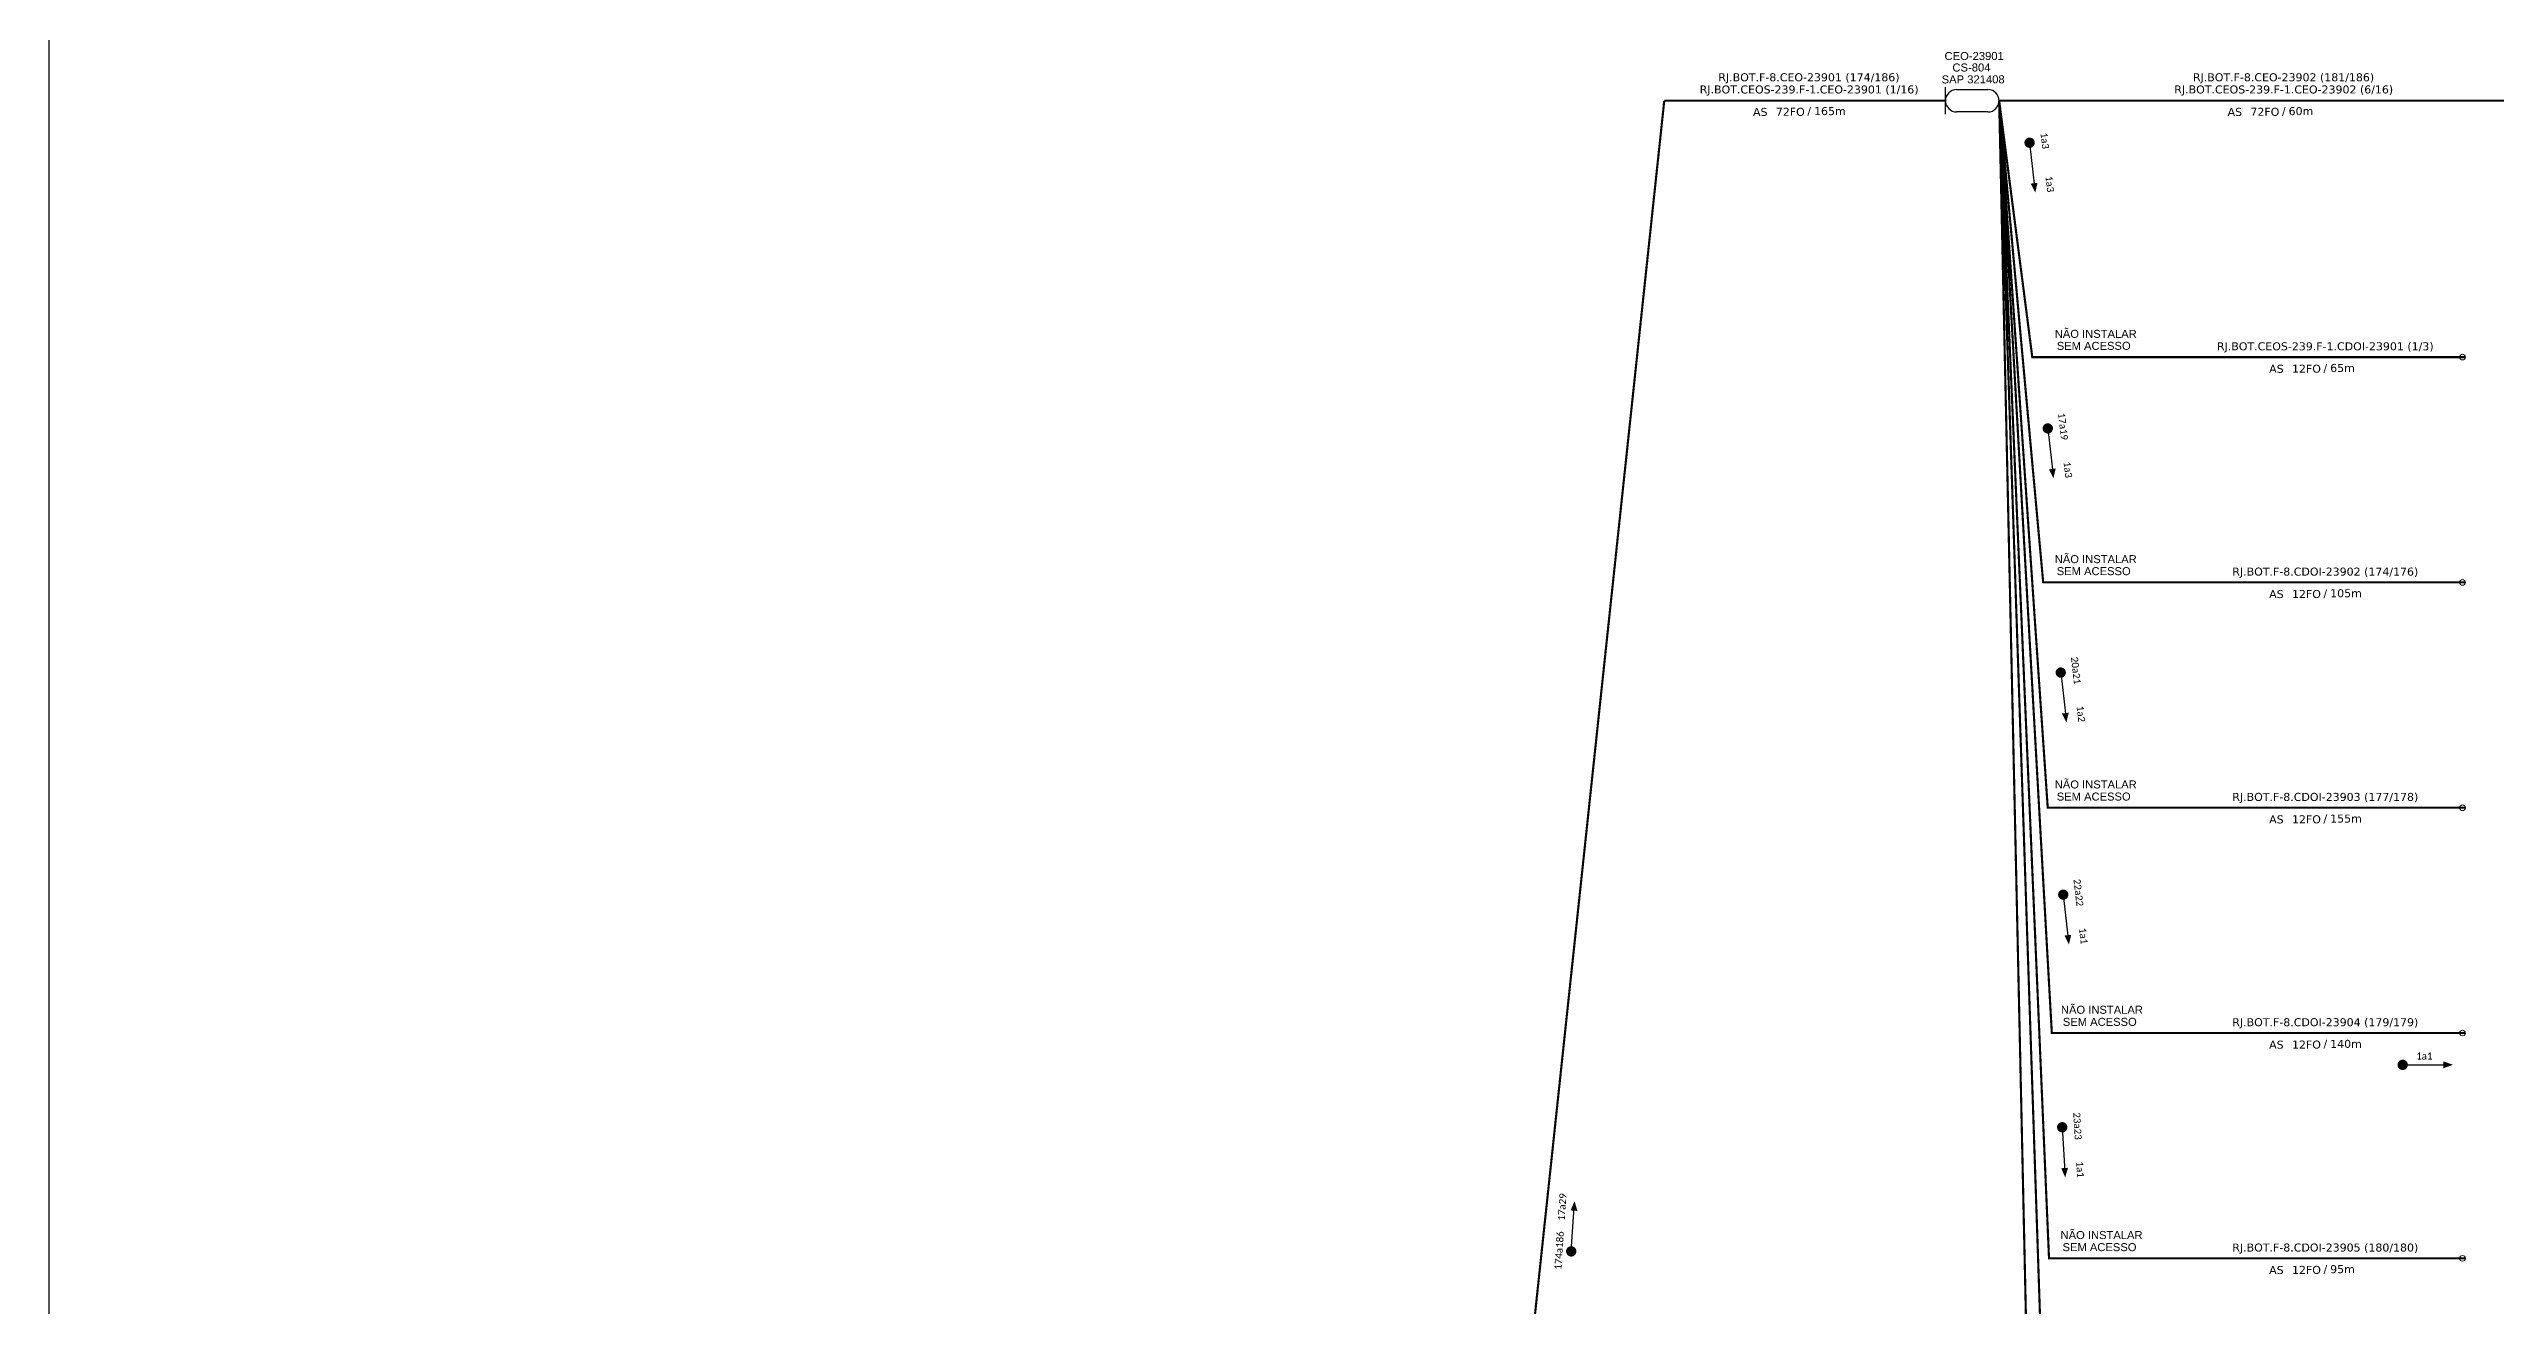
# Model space of a CAD drawing. Header units: metres. Extents: x 0 to 841, y 0 to 594.
# Drawn here: x 0.3 to 269.3, y 176.3 to 314.5 of the extents above; entities that cross this region are included whole.
import ezdxf
from ezdxf.enums import TextEntityAlignment as Align

# ---------------------------------------------------------------- set-up
doc = ezdxf.new("R2010")
doc.units = ezdxf.units.M
for name, color, linetype, lineweight in [("20.0-LEGENDA DOS CDO'S", 1, 'Continuous', 0), ('20.2-CDO_POSTE', 1, 'Continuous', 5), ('40.1-ETIQUETAS', 1, 'Continuous', 20)]:
    doc.layers.add(name, color=color, linetype=linetype, lineweight=lineweight)
for name, color, linetype in [('20.4-CEOS', 1, 'Continuous'), ('CAP a instalar', 1, 'Continuous'), ('SETA', 7, 'Continuous')]:
    doc.layers.add(name, color=color, linetype=linetype)
doc.styles.add('ARIAL', font='arial.ttf')
doc.styles.add('siredit', font='verdana.ttf')
doc.styles.get("Standard").update_dxf_attribs({"font": 'arial.ttf'})
doc.linetypes.add('FENCELINE1', pattern='A,0.25,-0.1,[133,ltypeshp.shx,S=0.1,R=0,X=-0.1,Y=0],-0.1,1', length=1.45)

# ---------------------------------------------------------------- blocks, each defined once
blk = doc.blocks.new('ETIQUETA_RS5F')
at = {"layer": '40.1-ETIQUETAS', "color": 0, "style": 'siredit'}
blk.add_text('/', height=1.5, dxfattribs=at).set_placement((1.55, -1.95), align=Align.MIDDLE_RIGHT)
for tag, p in [('ETIQUETA_R_PRIMARIA', (1.18, 4.1)), ('ETIQUETA_R_SECUNDARIA', (1.18, 2.1)), ('F_ATIVAS/F_MORTAS', (1.11, -4.24))]:
    blk.add_attdef(tag, text='', height=1.5, dxfattribs=at).set_placement(p, align=Align.MIDDLE_CENTER)
for tag, p in [('TIPO_CABO', (-6.62, -2.12)), ('CAP_CABO', (0.37, -2.09))]:
    blk.add_attdef(tag, text='', height=1.5, dxfattribs=at).set_placement(p, align=Align.MIDDLE_RIGHT)
blk.add_attdef('METROS', text='', height=1.5, dxfattribs=at).set_placement((2.11, -1.95), align=Align.MIDDLE_LEFT)
for tag, p in [('FUSÃO_1', (0.82, -8.39)), ('FUSÃO_2', (0.82, -10.6)), ('FUSÃO_3', (0.82, -12.93)), ('FUSÃO_4', (0.82, -15.14)), ('FUSÃO_5', (0.82, -17.16))]:
    blk.add_attdef(tag, text='', height=1.5, dxfattribs=at).set_placement(p, align=Align.CENTER)
blk = doc.blocks.new('CDOE-TEXTO PADRÃO')
at = {"layer": "20.0-LEGENDA DOS CDO'S", "color": 0, "style": 'ARIAL'}
for tag, p in [('CDO_N', (0.49, 7.39)), ('CORDOALHA', (0.5, 4.33)), ('SAP', (0.51, 1.67)), ('SPLITER_1', (0.59, -0.91)), ('SPLITER_2', (0.6, -3.55)), ('(XX-XX_F)S', (0.54, -8.29)), ('(XX-XX_L)S', (0.55, -10.83)), ('UMS', (0.55, -13.15))]:
    blk.add_attdef(tag, p, '', height=1.7, rotation=0.118, dxfattribs=at)
blk.add_attdef('FIBRAS_UTILIZADAS', text='', height=1.7, rotation=0.118, dxfattribs=at).set_placement((19.77, 7.43), align=Align.CENTER)

msp = doc.modelspace()

# ---------------------------------------------------------------- linework, layer by layer
at = {"color": 7}
msp.add_lwpolyline([(0.27, 0.17), (841.27, 0.17), (841.27, 594.17), (0.27, 594.17)], close=True, dxfattribs=at)
at = {"const_width": 0.567}
for points in [[(218.05, 304.46, -1), (218.12, 303.9, -1)], [(220.05, 273.04, -1), (220.12, 272.48, -1)], [(221.48, 246.19, -1), (221.54, 245.63, -1)], [(221.75, 221.76, -1), (221.82, 221.2, -1)], [(221.65, 196.18, -1), (221.69, 195.61, -1)]]:
    msp.add_lwpolyline(points, format="xyb", close=True, dxfattribs=at)
at = {"const_width": 0.567, "elevation": 1.01}
for points in [[(258.83, 202.76, 1), (259.4, 202.76, 1)], [(167.66, 181.96, 1), (167.7, 182.53, 1)]]:
    msp.add_lwpolyline(points, format="xyb", close=True, dxfattribs=at)
at = {"layer": '20.4-CEOS', "color": 7}
for p, q in [((208.83, 307.31, 1.01), (208.83, 310.28, 1.01)), ((210.06, 310.03, 1.01), (213.51, 310.03, 1.01)), ((213.51, 307.57, 1.01), (210.06, 307.57, 1.01))]:
    msp.add_line(p, q, dxfattribs=at)
for centre, start, end in [((210.06, 308.8, 1.01), 90, 270), ((213.51, 308.8, 1.01), 270, 90)]:
    msp.add_arc(centre, 1.23, start, end, dxfattribs=at)
at = {"layer": '40.1-ETIQUETAS', "color": 8}
for centre in [(265.69, 280.6, 1.01), (265.69, 255.82, 1.01), (265.69, 231.04, 1.01), (265.69, 206.26, 1.01), (265.69, 181.48, 1.01)]:
    msp.add_ellipse(centre, major_axis=(-0.221, 0.221), ratio=1, start_param=2.356194490191767, end_param=8.639379797371353, dxfattribs=at)
at = {"layer": 'CAP a instalar', "color": 7, "linetype": 'FENCELINE1', "ltscale": 7, "const_width": 0.235, "elevation": 1.01}
for points in [[(162.82, 167.11), (177.91, 308.8)], [(208.83, 308.8), (177.91, 308.8)], [(214.74, 308.8), (272.78, 308.8)], [(214.74, 308.8), (219.85, 156.7), (255.14, 156.7)]]:
    msp.add_lwpolyline(points, dxfattribs=at)
at = {"layer": 'CAP a instalar', "color": 8, "linetype": 'FENCELINE1', "ltscale": 7, "const_width": 0.235, "elevation": 1.01}
for points in [[(214.74, 308.8), (218.38, 280.6), (266.01, 280.6)], [(214.74, 308.8), (219.58, 255.82), (266.01, 255.82)], [(214.74, 308.8), (220.08, 231.04), (266.01, 231.04)], [(214.74, 308.8), (220.53, 206.26), (266.01, 206.26)], [(214.74, 308.8), (220.22, 181.48), (266.01, 181.48)], [(214.74, 308.8), (218.63, 131.92), (266.01, 131.92)]]:
    msp.add_lwpolyline(points, dxfattribs=at)
at = {"layer": 'SETA'}
for points in [[(218.09, 304.18), (218.64, 299.33)], [(220.09, 272.76), (220.64, 267.91)], [(221.51, 245.91), (222.07, 241.06)], [(221.79, 221.48), (222.34, 216.63)], [(221.67, 195.9), (221.96, 191.03)]]:
    msp.add_lwpolyline(points, dxfattribs=at)
at = {"layer": 'SETA', "elevation": 1.01}
for points in [[(259.11, 202.76), (263.99, 202.76)], [(167.68, 182.25), (168.01, 187.11)]]:
    msp.add_lwpolyline(points, dxfattribs=at)
at = {"layer": 'SETA'}
for points in [[(218.21, 299.68), (218.71, 298.69), (218.96, 299.76)], [(220.21, 268.26), (220.71, 267.27), (220.96, 268.34)], [(221.64, 241.41), (222.13, 240.42), (222.39, 241.49)], [(221.91, 216.98), (222.41, 215.99), (222.66, 217.06)], [(263.6, 203.14, 1.01), (264.64, 202.77, 1.01), (263.6, 202.39, 1.01)], [(221.56, 191.39), (222, 190.38), (222.31, 191.44)], [(167.6, 186.75, 1.01), (168.05, 187.76, 1.01), (168.36, 186.7, 1.01)]]:
    msp.add_solid(points, dxfattribs=at)

# ---------------------------------------------------------------- block references
at = {"layer": '20.2-CDO_POSTE', "color": 7}
ref = msp.add_blockref('CDOE-TEXTO PADRÃO', (208.67, 309.75, 1.01), dxfattribs=dict(at, xscale=0.5202946219040052, yscale=0.5202946219040052, zscale=0.5202946219040052))
ref.add_attrib('CDO_N', 'CEO-23901', (208.73, 313.27, 1.01), dxfattribs={"layer": "20.0-LEGENDA DOS CDO'S", "color": 0, "height": 0.884, "rotation": 0.118, "style": 'ARIAL'})
ref.add_attrib('CORDOALHA', 'CS-804', (209.6, 312.01, 1.01), dxfattribs={"layer": "20.0-LEGENDA DOS CDO'S", "color": 0, "height": 0.884, "rotation": 0.118, "style": 'ARIAL'})
ref.add_attrib('SAP', 'SAP 321408', (208.41, 310.7, 1.01), dxfattribs={"layer": "20.0-LEGENDA DOS CDO'S", "color": 0, "height": 0.884, "rotation": 0.118, "style": 'ARIAL'})
at = {"layer": '40.1-ETIQUETAS', "color": 7}
ref = msp.add_blockref('ETIQUETA_RS5F', (193.14, 308.81, 1.01), dxfattribs=dict(at, xscale=0.5866428320076092, yscale=0.5866428320076092, zscale=0.5866428320076092))
ref.add_attrib('ETIQUETA_R_PRIMARIA', 'RJ.BOT.F-8.CEO-23901 (174/186)', dxfattribs={"color": 0, "height": 0.88, "style": 'siredit'}).set_placement((193.82, 311.38, 1.01), align=Align.MIDDLE_CENTER)
ref.add_attrib('ETIQUETA_R_SECUNDARIA', 'RJ.BOT.CEOS-239.F-1.CEO-23901 (1/16)', dxfattribs={"color": 0, "height": 0.88, "style": 'siredit'}).set_placement((193.84, 310.04, 1.01), align=Align.MIDDLE_CENTER)
ref.add_attrib('TIPO_CABO', 'AS', dxfattribs={"color": 0, "height": 0.88, "style": 'siredit'}).set_placement((189.26, 307.57, 1.01), align=Align.MIDDLE_RIGHT)
ref.add_attrib('CAP_CABO', '72FO', dxfattribs={"color": 0, "height": 0.88, "style": 'siredit'}).set_placement((193.36, 307.58, 1.01), align=Align.MIDDLE_RIGHT)
ref.add_attrib('METROS', '165m', dxfattribs={"color": 0, "height": 0.88, "style": 'siredit'}).set_placement((194.38, 307.66, 1.01), align=Align.MIDDLE_LEFT)
ref = msp.add_blockref('ETIQUETA_RS5F', (245.33, 308.81, 1.01), dxfattribs=dict(at, xscale=0.5866428320076092, yscale=0.5866428320076092, zscale=0.5866428320076092))
ref.add_attrib('ETIQUETA_R_PRIMARIA', 'RJ.BOT.F-8.CEO-23902 (181/186)', dxfattribs={"color": 0, "height": 0.88, "style": 'siredit'}).set_placement((246.01, 311.38, 1.01), align=Align.MIDDLE_CENTER)
ref.add_attrib('ETIQUETA_R_SECUNDARIA', 'RJ.BOT.CEOS-239.F-1.CEO-23902 (6/16)', dxfattribs={"color": 0, "height": 0.88, "style": 'siredit'}).set_placement((246.03, 310.04, 1.01), align=Align.MIDDLE_CENTER)
ref.add_attrib('TIPO_CABO', 'AS', dxfattribs={"color": 0, "height": 0.88, "style": 'siredit'}).set_placement((241.45, 307.57, 1.01), align=Align.MIDDLE_RIGHT)
ref.add_attrib('CAP_CABO', '72FO', dxfattribs={"color": 0, "height": 0.88, "style": 'siredit'}).set_placement((245.55, 307.58, 1.01), align=Align.MIDDLE_RIGHT)
ref.add_attrib('METROS', '60m', dxfattribs={"color": 0, "height": 0.88, "style": 'siredit'}).set_placement((246.57, 307.66, 1.01), align=Align.MIDDLE_LEFT)
at = {"layer": '40.1-ETIQUETAS', "color": 8}
ref = msp.add_blockref('ETIQUETA_RS5F', (249.9, 280.56, 1.01), dxfattribs=dict(at, xscale=0.5866428320076092, yscale=0.5866428320076092, zscale=0.5866428320076092))
ref.add_attrib('ETIQUETA_R_SECUNDARIA', 'RJ.BOT.CEOS-239.F-1.CDOI-23901 (1/3)', dxfattribs={"color": 0, "height": 0.88, "style": 'siredit'}).set_placement((250.6, 281.79, 1.01), align=Align.MIDDLE_CENTER)
ref.add_attrib('TIPO_CABO', 'AS', dxfattribs={"color": 0, "height": 0.88, "style": 'siredit'}).set_placement((246.02, 279.32, 1.01), align=Align.MIDDLE_RIGHT)
ref.add_attrib('CAP_CABO', '12FO', dxfattribs={"color": 0, "height": 0.88, "style": 'siredit'}).set_placement((250.12, 279.33, 1.01), align=Align.MIDDLE_RIGHT)
ref.add_attrib('METROS', '65m', dxfattribs={"color": 0, "height": 0.88, "style": 'siredit'}).set_placement((251.14, 279.41, 1.01), align=Align.MIDDLE_LEFT)
ref = msp.add_blockref('ETIQUETA_RS5F', (249.9, 255.78, 1.01), dxfattribs=dict(at, xscale=0.5866428320076092, yscale=0.5866428320076092, zscale=0.5866428320076092))
ref.add_attrib('ETIQUETA_R_SECUNDARIA', 'RJ.BOT.F-8.CDOI-23902 (174/176)', dxfattribs={"color": 0, "height": 0.88, "style": 'siredit'}).set_placement((250.6, 257.01, 1.01), align=Align.MIDDLE_CENTER)
ref.add_attrib('TIPO_CABO', 'AS', dxfattribs={"color": 0, "height": 0.88, "style": 'siredit'}).set_placement((246.02, 254.54, 1.01), align=Align.MIDDLE_RIGHT)
ref.add_attrib('CAP_CABO', '12FO', dxfattribs={"color": 0, "height": 0.88, "style": 'siredit'}).set_placement((250.12, 254.55, 1.01), align=Align.MIDDLE_RIGHT)
ref.add_attrib('METROS', '105m', dxfattribs={"color": 0, "height": 0.88, "style": 'siredit'}).set_placement((251.14, 254.63, 1.01), align=Align.MIDDLE_LEFT)
ref = msp.add_blockref('ETIQUETA_RS5F', (249.9, 231, 1.01), dxfattribs=dict(at, xscale=0.5866428320076092, yscale=0.5866428320076092, zscale=0.5866428320076092))
ref.add_attrib('ETIQUETA_R_SECUNDARIA', 'RJ.BOT.F-8.CDOI-23903 (177/178)', dxfattribs={"color": 0, "height": 0.88, "style": 'siredit'}).set_placement((250.6, 232.23, 1.01), align=Align.MIDDLE_CENTER)
ref.add_attrib('TIPO_CABO', 'AS', dxfattribs={"color": 0, "height": 0.88, "style": 'siredit'}).set_placement((246.02, 229.76, 1.01), align=Align.MIDDLE_RIGHT)
ref.add_attrib('CAP_CABO', '12FO', dxfattribs={"color": 0, "height": 0.88, "style": 'siredit'}).set_placement((250.12, 229.77, 1.01), align=Align.MIDDLE_RIGHT)
ref.add_attrib('METROS', '155m', dxfattribs={"color": 0, "height": 0.88, "style": 'siredit'}).set_placement((251.14, 229.85, 1.01), align=Align.MIDDLE_LEFT)
ref = msp.add_blockref('ETIQUETA_RS5F', (249.9, 206.22, 1.01), dxfattribs=dict(at, xscale=0.5866428320076092, yscale=0.5866428320076092, zscale=0.5866428320076092))
ref.add_attrib('ETIQUETA_R_SECUNDARIA', 'RJ.BOT.F-8.CDOI-23904 (179/179)', dxfattribs={"color": 0, "height": 0.88, "style": 'siredit'}).set_placement((250.6, 207.45, 1.01), align=Align.MIDDLE_CENTER)
ref.add_attrib('TIPO_CABO', 'AS', dxfattribs={"color": 0, "height": 0.88, "style": 'siredit'}).set_placement((246.02, 204.98, 1.01), align=Align.MIDDLE_RIGHT)
ref.add_attrib('CAP_CABO', '12FO', dxfattribs={"color": 0, "height": 0.88, "style": 'siredit'}).set_placement((250.12, 204.99, 1.01), align=Align.MIDDLE_RIGHT)
ref.add_attrib('METROS', '140m', dxfattribs={"color": 0, "height": 0.88, "style": 'siredit'}).set_placement((251.14, 205.07, 1.01), align=Align.MIDDLE_LEFT)
ref = msp.add_blockref('ETIQUETA_RS5F', (249.9, 181.44, 1.01), dxfattribs=dict(at, xscale=0.5866428320076092, yscale=0.5866428320076092, zscale=0.5866428320076092))
ref.add_attrib('ETIQUETA_R_SECUNDARIA', 'RJ.BOT.F-8.CDOI-23905 (180/180)', dxfattribs={"color": 0, "height": 0.88, "style": 'siredit'}).set_placement((250.6, 182.67, 1.01), align=Align.MIDDLE_CENTER)
ref.add_attrib('TIPO_CABO', 'AS', dxfattribs={"color": 0, "height": 0.88, "style": 'siredit'}).set_placement((246.02, 180.2, 1.01), align=Align.MIDDLE_RIGHT)
ref.add_attrib('CAP_CABO', '12FO', dxfattribs={"color": 0, "height": 0.88, "style": 'siredit'}).set_placement((250.12, 180.21, 1.01), align=Align.MIDDLE_RIGHT)
ref.add_attrib('METROS', '95m', dxfattribs={"color": 0, "height": 0.88, "style": 'siredit'}).set_placement((251.14, 180.29, 1.01), align=Align.MIDDLE_LEFT)

# ---------------------------------------------------------------- texts
at = {"color": 8, "linetype": 'Continuous', "style": 'ARIAL'}
for s, height, p in [('NÃO INSTALAR', 0.8802, (220.85, 282.72)), ('SEM ACESSO', 0.88, (221.07, 281.4)), ('NÃO INSTALAR', 0.8802, (220.85, 257.94)), ('SEM ACESSO', 0.88, (221.07, 256.62)), ('NÃO INSTALAR', 0.8802, (220.85, 233.16)), ('SEM ACESSO', 0.88, (221.07, 231.83)), ('NÃO INSTALAR', 0.8802, (221.53, 208.38)), ('SEM ACESSO', 0.88, (221.74, 207.05)), ('NÃO INSTALAR', 0.8802, (221.49, 183.6)), ('SEM ACESSO', 0.88, (221.71, 182.27))]:
    msp.add_text(s, height=height, dxfattribs=at).set_placement(p)
at = {"char_height": 0.7716, "width": 14.3877, "attachment_point": 5}
for s, insert, rotation in [('\\C7;\\fCalibri|b0|i0|c0|p34;1a3', (219.76, 304.4), 276.5223), ('\\C7;\\fCalibri|b0|i0|c0|p34;1a3', (220.3, 299.63), 276.5223), ('\\C7;\\fCalibri|b0|i0|c0|p34;17a19', (221.76, 272.98), 276.5223), ('\\C7;\\fCalibri|b0|i0|c0|p34;1a3', (222.3, 268.21), 276.5223), ('\\C7;\\fCalibri|b0|i0|c0|p34;20a21', (223.18, 246.13), 276.5223), ('\\C7;\\fCalibri|b0|i0|c0|p34;1a2', (223.73, 241.36), 276.5223), ('\\C7;\\fCalibri|b0|i0|c0|p34;22a22', (223.46, 221.7), 276.5223), ('\\C7;\\fCalibri|b0|i0|c0|p34;1a1', (224, 216.93), 276.5223), ('\\C7;\\fCalibri|b0|i0|c0|p34;23a23', (223.35, 196.03), 273.4716), ('\\C7;\\fCalibri|b0|i0|c0|p34;1a1', (223.64, 191.24), 273.4716), ('{\\fCalibri|b0|i0|c0|p34;\\C7;17a29}', (166.68, 187.13, 1.01), 86.1397), ('{\\fCalibri|b0|i0|c0|p34;\\C7;174a186}', (166.35, 182.34, 1.01), 86.1397)]:
    msp.add_mtext(s, dxfattribs=dict(at, insert=insert, rotation=rotation))
at = {"insert": (261.49, 203.73, 1.01), "char_height": 0.7716, "width": 14.3877, "attachment_point": 5}
msp.add_mtext('\\C7;\\fCalibri|b0|i0|c0|p34;1a1', dxfattribs=at)

doc.saveas('drawing.dxf')
